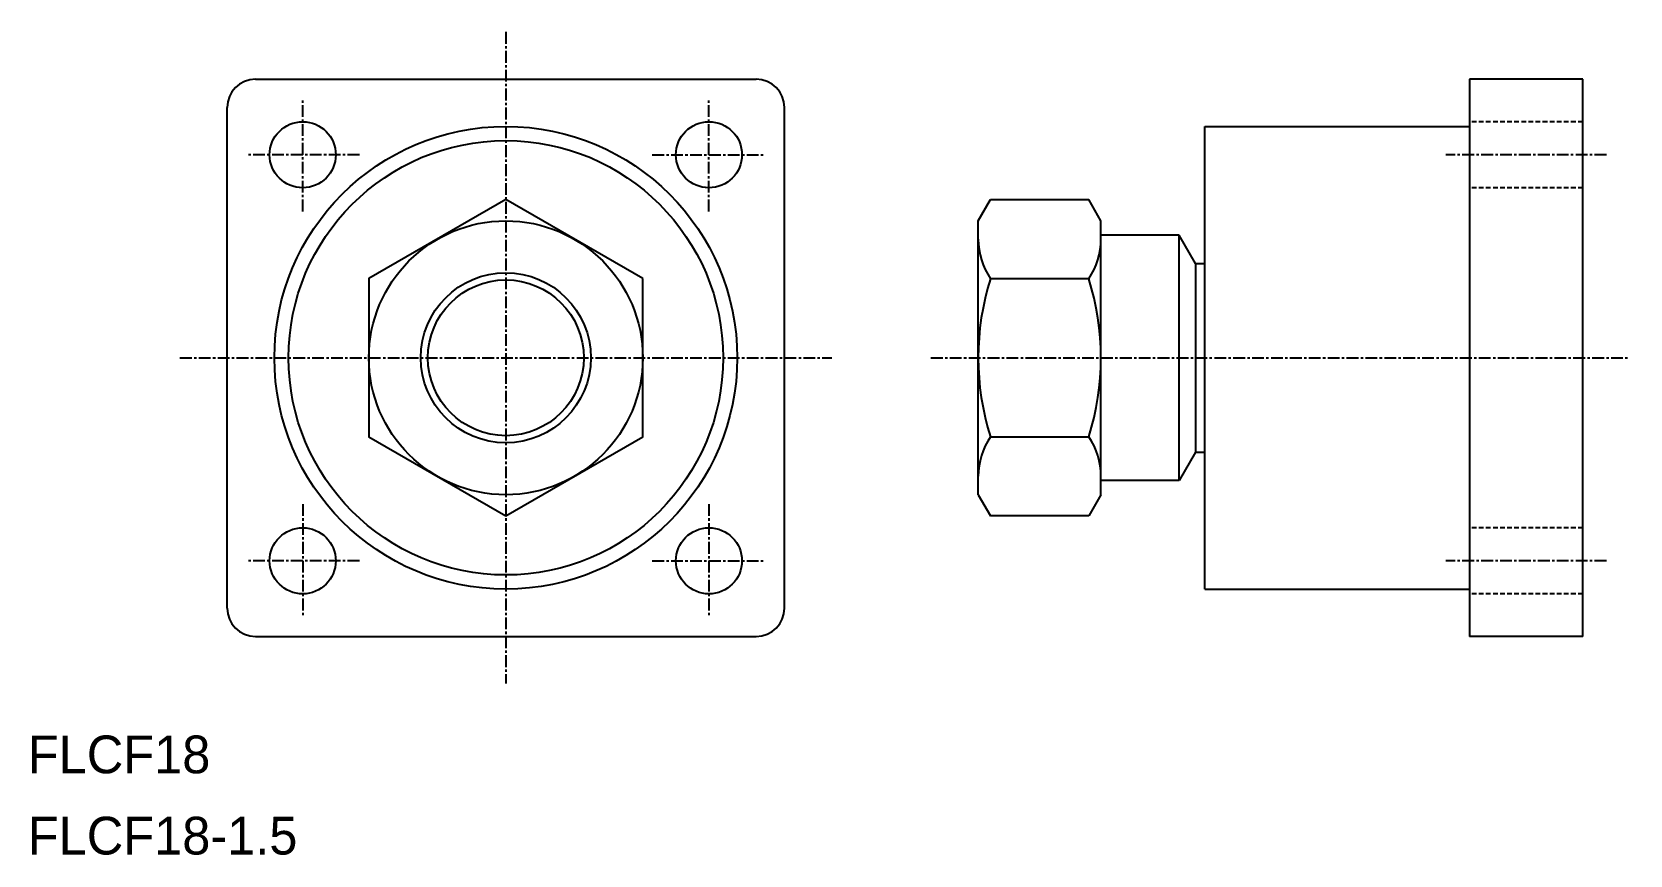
# Model space of a CAD drawing. Extents: x 0 to 170, y 0 to 87.
import ezdxf

# ---------------------------------------------------------------- set-up
doc = ezdxf.new("R2010")
doc.units = 0
doc.linetypes.add('CENTER', pattern=[2, 1.25, -0.25, 0.25, -0.25])
doc.linetypes.add('DASHED', pattern=[0.75, 0.5, -0.25])
doc.layers.get('0').update_dxf_attribs({"linetype": 'CONTINUOUS'})
doc.layers.add('CENTER', color=1, linetype='CENTER')

msp = doc.modelspace()

# ---------------------------------------------------------------- linework, layer by layer
at = {"color": 7, "linetype": 'CONTINUOUS'}
for p, q in [((24.1, 82.1), (77.1, 82.1)), ((152.6, 82.1), (152.6, 23.1)), ((164.6, 82.1), (152.6, 82.1)), ((164.6, 23.1), (164.6, 82.1)), ((21.1, 26.1), (21.1, 79.1)), ((80.1, 26.1), (80.1, 79.1)), ((124.6, 28.1), (124.6, 77.1)), ((124.6, 77.1), (152.6, 77.1)), ((100.6, 67.1), (101.9, 69.35)), ((101.9, 69.35), (112.31, 69.35)), ((113.6, 67.1), (112.31, 69.35)), ((100.6, 38.1), (100.6, 67.1)), ((113.6, 38.1), (113.6, 67.1)), ((121.87, 65.6), (113.6, 65.6)), ((121.87, 39.6), (121.87, 65.6)), ((123.6, 62.6), (121.87, 65.6)), ((123.6, 62.6), (123.6, 42.6)), ((123.6, 62.6), (124.6, 62.6)), ((101.9, 60.98), (112.31, 60.98)), ((101.9, 44.23), (112.31, 44.23)), ((123.6, 42.6), (121.87, 39.6)), ((123.6, 42.6), (124.6, 42.6)), ((121.87, 39.6), (113.6, 39.6)), ((100.6, 38.1), (101.9, 35.85)), ((113.6, 38.1), (112.31, 35.85)), ((112.31, 35.85), (101.9, 35.85)), ((124.6, 28.1), (152.6, 28.1)), ((24.1, 23.1), (77.1, 23.1)), ((164.6, 23.1), (152.6, 23.1))]:
    msp.add_line(p, q, dxfattribs=at)
at = {"color": 3, "linetype": 'DASHED'}
for p, q in [((164.6, 77.6), (152.6, 77.6)), ((164.6, 70.6), (152.6, 70.6)), ((164.6, 34.6), (152.6, 34.6)), ((164.6, 27.6), (152.6, 27.6))]:
    msp.add_line(p, q, dxfattribs=at)
at = {"color": 7, "linetype": 'CONTINUOUS'}
msp.add_lwpolyline([(65.1, 60.98), (50.6, 69.35), (36.1, 60.98), (36.1, 44.23), (50.6, 35.85), (65.1, 44.23)], close=True, dxfattribs=at)
for centre, radius in [((29.1, 74.1), 3.5), ((50.6, 52.6), 24.5), ((72.1, 74.1), 3.5), ((50.6, 52.6), 23), ((50.6, 52.6), 14.5), ((50.6, 52.6), 9), ((29.1, 31.1), 3.5), ((72.1, 31.1), 3.5)]:
    msp.add_circle(centre, radius, dxfattribs=at)
at = {"color": 3, "linetype": 'CONTINUOUS'}
msp.add_circle((50.6, 52.6), 8.25, dxfattribs=at)
at = {"color": 7, "linetype": 'CONTINUOUS'}
for centre, radius, start, end in [((24.1, 79.1), 3, 90, 180), ((77.1, 79.1), 3, 0, 90), ((108.02, 65.16), 7.41, 180, 214.3842), ((106.19, 65.16), 7.41, 325.6158, 0), ((128.31, 52.6), 27.7, 162.412, 197.588), ((85.9, 52.6), 27.7, 342.412, 17.588), ((108.02, 40.05), 7.41, 145.6158, 180), ((106.19, 40.05), 7.41, 0, 34.3842), ((24.1, 26.1), 3, 180, 270), ((77.1, 26.1), 3, 270, 0)]:
    msp.add_arc(centre, radius, start, end, dxfattribs=at)
at = {"layer": 'CENTER', "color": 1, "linetype": 'CENTER'}
for p, q in [((50.6, 87.1), (50.6, 18.1)), ((29.1, 68.1), (29.1, 80.1)), ((72.1, 68.1), (72.1, 80.1)), ((35.1, 74.1), (23.1, 74.1)), ((66.1, 74.1), (78.1, 74.1)), ((167.1, 74.1), (150.1, 74.1)), ((16.1, 52.6), (85.1, 52.6)), ((95.6, 52.6), (169.6, 52.6)), ((29.1, 37.1), (29.1, 25.1)), ((72.1, 37.1), (72.1, 25.1)), ((35.1, 31.1), (23.1, 31.1)), ((66.1, 31.1), (78.1, 31.1)), ((167.1, 31.1), (150.1, 31.1))]:
    msp.add_line(p, q, dxfattribs=at)

# ---------------------------------------------------------------- texts
at = {"color": 7, "linetype": 'CONTINUOUS'}
for s, p in [('FLCF18', (0, 8.6)), ('FLCF18-1.5', (0, 0))]:
    msp.add_text(s, height=4, dxfattribs=at).set_placement(p)

doc.saveas('drawing.dxf')
